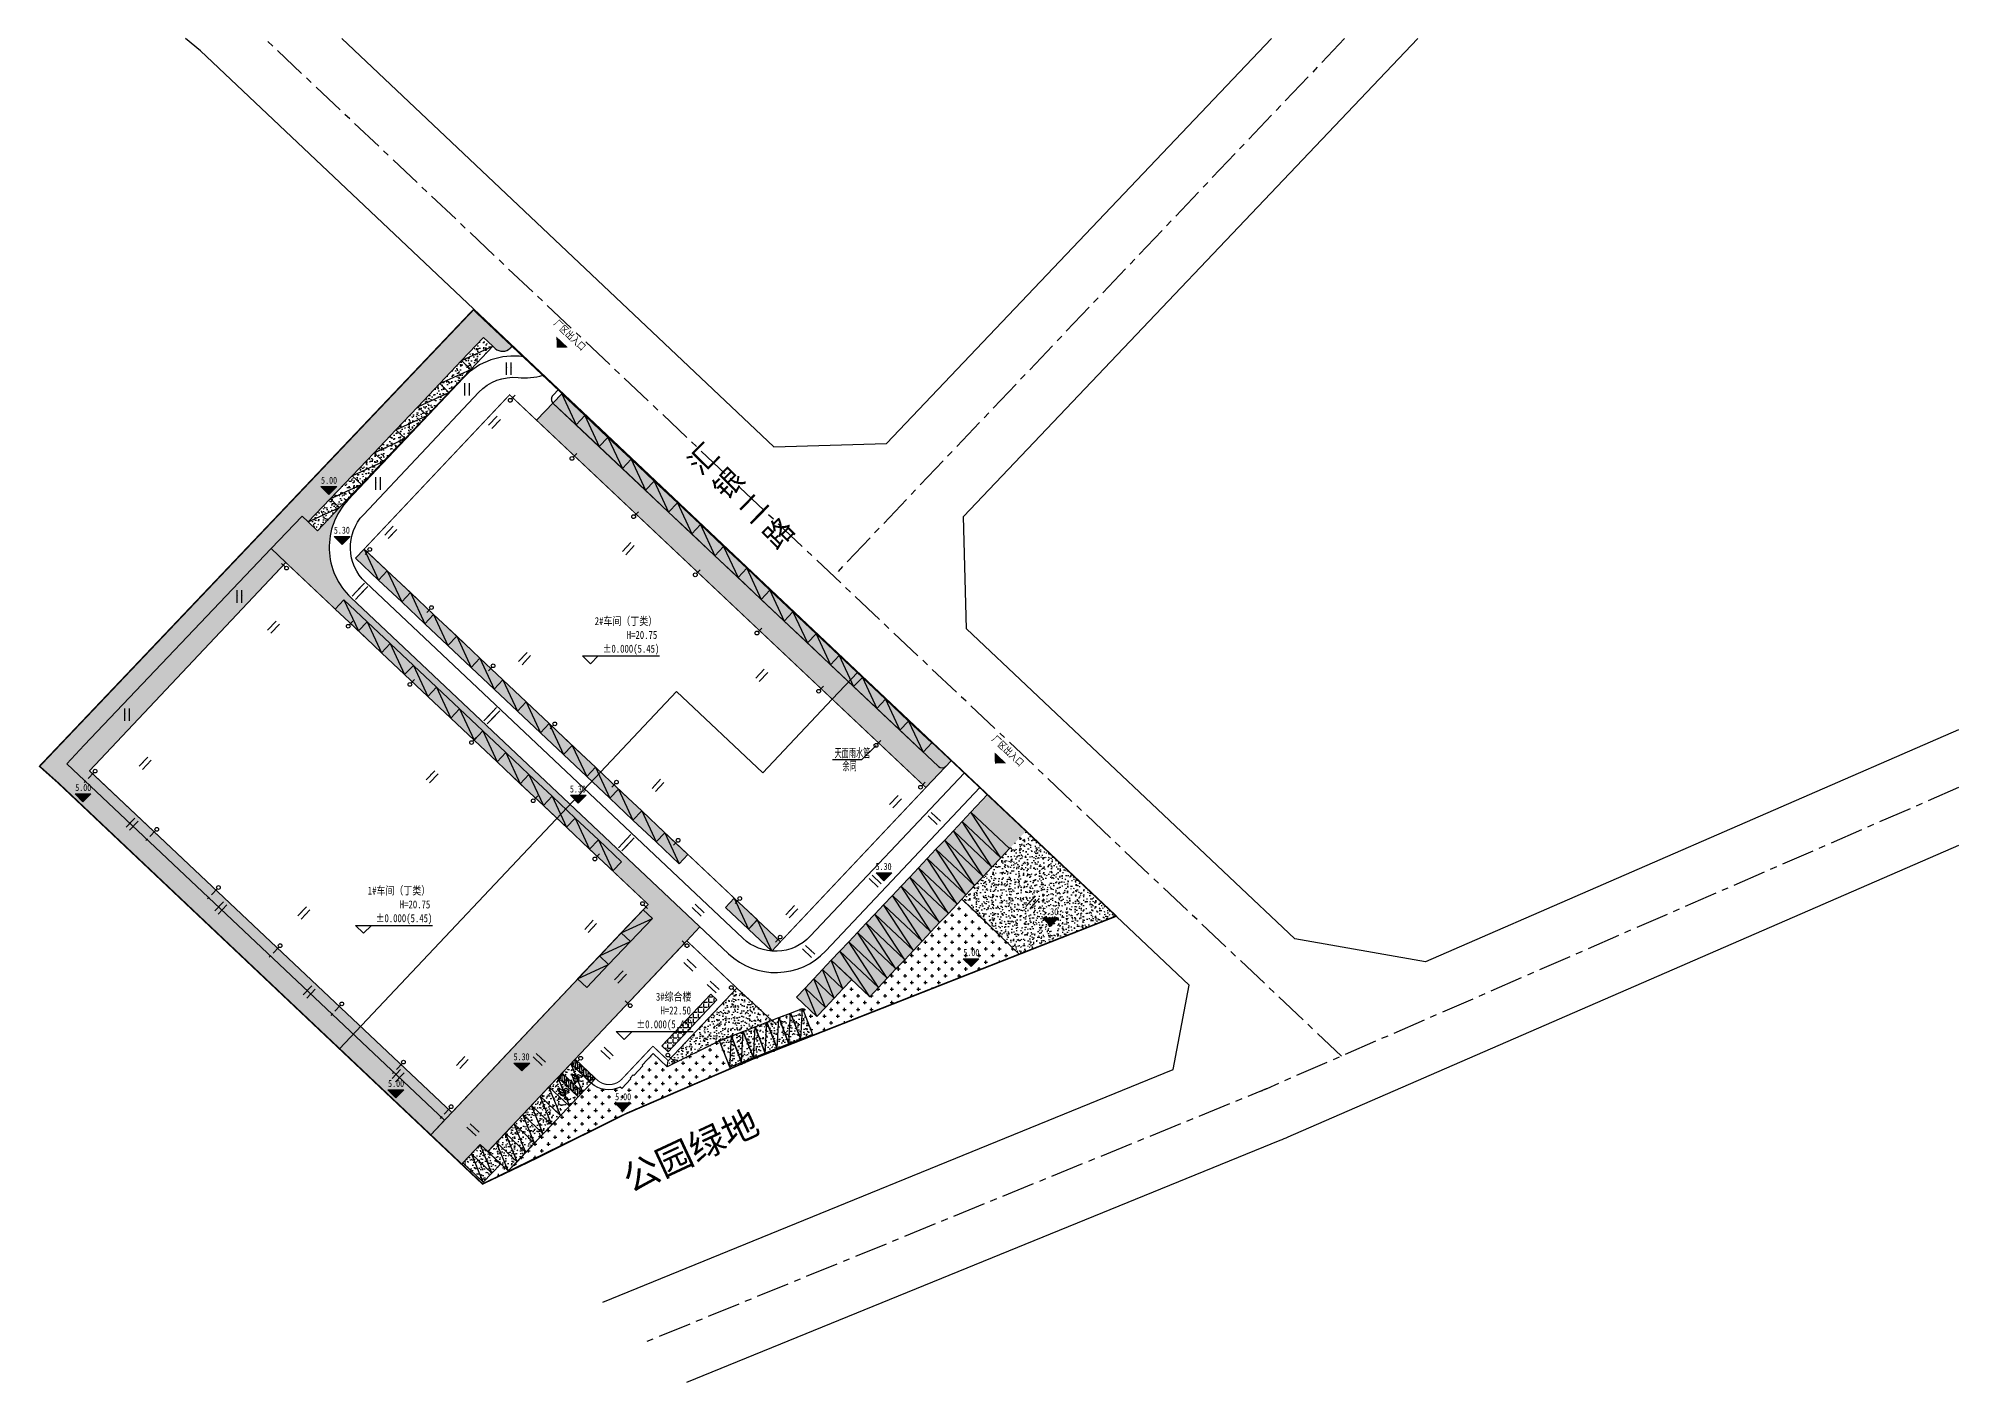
# Model space of a CAD drawing. Header units: millimetres. Extents: x 684548 to 687040, y 2544652 to 2545581.
# Drawn here: x 684548 to 684910.4, y 2545174.9 to 2545428.5 of the extents above; entities that cross this region are included whole.
import ezdxf

# ---------------------------------------------------------------- set-up
doc = ezdxf.new("R2010")
doc.units = ezdxf.units.MM
doc.header["$LTSCALE"] = 500
for name, pattern in [('CENTER', [2, 1.25, -0.25, 0.25, -0.25]), ('DASH', [0.35, 0.25, -0.1]), ('DASHED', [0.75, 0.5, -0.25]), ('DOTE', [2.4200000000000004, 2, -0.2, 0.02, -0.2])]:
    doc.linetypes.add(name, pattern=pattern)
for name, color, linetype in [('1绿地填充', 116, 'Continuous'), ('2', 2, 'Continuous'), ('4', 4, 'Continuous'), ('9', 9, 'Continuous'), ('DIM_ELEV', 3, 'Continuous'), ('PIPE-雨水', 222, 'DASH'), ('PLAN_道路', 4, 'Continuous'), ('PUB_DIM', 3, 'Continuous'), ('T1-图例$0$A-Car-Stnd', 155, 'Continuous'), ('T1-图例$0$A-Stnd', 7, 'Continuous'), ('TWT_ELEV', 3, 'Continuous'), ('TWT_LEAD', 3, 'Continuous'), ('TWT_SYMB', 3, 'Continuous'), ('TWT_TEXT', 7, 'Continuous'), ('VPIPE-雨水', 222, 'DASH'), ('Z-道路中心线', 1, 'Continuous'), ('建筑', 4, 'Continuous')]:
    doc.layers.add(name, color=color, linetype=linetype)
doc.layers.add('JT-道路名称-BZ', color=7, linetype='Continuous', lineweight=5)
doc.styles.add('-宋', font='simsun_0.shx', dxfattribs={"width": 0.8})
doc.styles.add('_TCH_DIM', font='SIMPLEX.shx', dxfattribs={"width": 0.8, "bigfont": 'GBCBIG.shx'})
doc.styles.get("Standard").update_dxf_attribs({"font": 'simsun_0.shx'})
pattern_1 = [(0, (-685263.1372840717, -2544651.79451931), (1.27, 1.27), [0.635, -1.905]), (90, (-685262.8197840715, -2544652.11201931), (-1.27, 1.27), [0.635, -1.905])]
pattern_2 = [(50, (-685263.1373950907, -2545183.045798301), (2.186216027952048, -0.1912690264668369), [0.2286, -2.5146]), (355, (-685263.1373950907, -2545183.045798301), (-0.4229139117080038, 2.29267971458616), [0.18288, -2.01168]), (100.451, (-685262.9552110904, -2545183.061737301), (1.763310019991511, 2.101400253843503), [0.19428, -2.13708]), (46.18420000000001, (-685263.1373950907, -2545182.436198301), (3.252948490705559, -0.5045079351927257), [0.3428999999999994, -3.771899999999995]), (96.6356, (-685262.8663162906, -2545182.478240301), (2.848850813594846, 2.969106670680591), [0.2914200000000001, -3.20562]), (351.184, (-685263.1373950907, -2545182.436198301), (2.848855269767207, 2.969101414327173), [0.2743200000000001, -3.01752]), (21, (-685262.8325950906, -2545182.588598301), (1.819378558024599, -1.22718622220115), [0.2286, -2.5146]), (326, (-685262.8325950906, -2545182.588598301), (0.7416243401717652, 2.210255593467831), [0.18288, -2.01168]), (71.4514, (-685262.6809810906, -2545182.690863501), (2.560997889241493, 0.9830742925926895), [0.19428, -2.13708]), (37.5, (-685263.1373950907, -2545183.045798301), (0.0370632390071019, 1.014660466477837), [0, -1.987296, 0, -2.04216, 0, -2.0193]), (7.499999999999999, (-685263.1373950907, -2545183.045798301), (0.8018359501236689, 1.202166897817434), [0, -1.164336, 0, -1.941576, 0, -0.7696200000000001]), (327.5, (-685263.8170990905, -2545183.045798301), (1.627087142002457, -0.0687449279120812), [0, -0.7620000000000001, 0, -2.37744, 0, -3.15468]), (317.5, (-685264.1218990907, -2545183.045798301), (1.777550176632216, 0.3051178923999964), [0, -0.9906000000000001, 0, -1.578864, 0, -2.24028])]
pattern_3 = [(50, (-685263.1360403113, -2545183.047005755), (2.186216027952048, -0.1912690264668369), [0.2286, -2.5146]), (355, (-685263.1360403113, -2545183.047005755), (-0.4229139117080038, 2.29267971458616), [0.18288, -2.01168]), (100.451, (-685262.9538563113, -2545183.062944756), (1.763310019991511, 2.101400253843503), [0.19428, -2.13708]), (46.18420000000001, (-685263.1360403113, -2545182.437405756), (3.252948490705559, -0.5045079351927257), [0.3428999999999997, -3.771899999999997]), (96.6356, (-685262.8649615115, -2545182.479447756), (2.848850813594846, 2.969106670680591), [0.2914200000000001, -3.20562]), (351.184, (-685263.1360403113, -2545182.437405756), (2.848855269767207, 2.969101414327173), [0.2743200000000001, -3.01752]), (21, (-685262.8312403111, -2545182.589805755), (1.819378558024599, -1.22718622220115), [0.2286, -2.5146]), (326, (-685262.8312403111, -2545182.589805755), (0.7416243401717652, 2.210255593467831), [0.18288, -2.01168]), (71.4514, (-685262.6796263113, -2545182.692070956), (2.560997889241493, 0.9830742925926895), [0.19428, -2.13708]), (37.5, (-685263.1360403113, -2545183.047005755), (0.0370632390071019, 1.014660466477837), [0, -1.987296, 0, -2.04216, 0, -2.0193]), (7.499999999999999, (-685263.1360403113, -2545183.047005755), (0.8018359501236689, 1.202166897817434), [0, -1.164336, 0, -1.941576, 0, -0.7696200000000001]), (327.5, (-685263.8157443114, -2545183.047005755), (1.627087142002457, -0.0687449279120812), [0, -0.7620000000000001, 0, -2.37744, 0, -3.15468]), (317.5, (-685264.1205443114, -2545183.047005755), (1.777550176632216, 0.3051178923999964), [0, -0.9906000000000001, 0, -1.578864, 0, -2.24028])]

# ---------------------------------------------------------------- blocks, each defined once
blk = doc.blocks.new('JHRTYJF')
at = {"layer": '4'}
blk.add_lwpolyline([(696832.7696694155, 2573175.729671441), (696826.7862608384, 2573175.795029064), (696826.8124098642, 2573178.188392429), (696832.7958184413, 2573178.123034807)], close=True, dxfattribs=at)
blk.add_lwpolyline([(696826.8124098642, 2573178.188392429), (696832.7696694155, 2573175.729671441)], dxfattribs=at)
blk = doc.blocks.new('43TGTRHFD')
at = {"layer": '4'}
blk.add_lwpolyline([(685418.3541003148, 2545245.024849435), (685420.7541003148, 2545245.024849435), (685420.7541003148, 2545239.724849435), (685418.3541003148, 2545239.724849435)], close=True, dxfattribs=at)
blk.add_lwpolyline([(685418.3541003148, 2545239.724849435), (685420.7541003148, 2545245.024849435)], dxfattribs=at)
blk = doc.blocks.new('45TGHHSAAAA')
at = {"layer": '4'}
blk.add_lwpolyline([(685411.3296083754, 2545246.793781016), (685413.7296083755, 2545246.793781016), (685413.7296083755, 2545236.793781016), (685411.3296083754, 2545236.793781016)], close=True, dxfattribs=at)
blk.add_lwpolyline([(685411.3296083754, 2545236.793781016), (685413.7296083755, 2545246.793781016)], dxfattribs=at)
blk = doc.blocks.new('T1-图例$0$A$C6C161DE2')
at = {"layer": '9'}
blk.add_lwpolyline([(2400, 5300), (0, 0)], dxfattribs=at)
for points in [[(571.5432949066162, 2693.288587093353), (609.3295583724974, 2826.905840873719), (679.0888028144836, 2931.475860595703), (751.7546925544738, 3001.189210891724), (853.4869313240051, 3056.378942251205), (827.2509818077089, 3172.935119867325), (684.8258481025696, 3111.935941696167), (562.7471652030944, 2987.032860517502), (487.174644947052, 2873.748668193817), (443.5751128196716, 2690.751130342484), (443.5751128196716, 2533.896096467972), (496.0374894142151, 2375.979341983795), (568.7033715248108, 2259.790428876877), (699.5019679069518, 2134.887347221375), (868.0868210792542, 2053.555107355118), (1123.870731353759, 2041.936213493347), (1356.401560783386, 2129.077900648117), (1456.318339824676, 2242.629191875458), (1531.890860080719, 2329.770874977112), (1581.303660869598, 2443.055066823959), (1598.743473529816, 2553.434533119202), (1610.370017528534, 2620.243158102036), (1479.571421146393, 2617.338436603546), (1470.851515293121, 2518.577860116959), (1441.785164833069, 2440.150341510773), (1389.46572637558, 2350.103936910629), (1319.706474781036, 2271.676418304443), (1200.534429550171, 2204.867793321609), (1072.642470836639, 2170.011120080948), (932.104266166687, 2181.670074224472), (795.492407798767, 2239.764530658722), (714.1066122055053, 2292.049540519714), (641.4407296180725, 2379.191227436066), (588.9831075668334, 2472.529654026032), (568.6366643905639, 2580.004399299621)], [(970.9626688957214, 2667.593479394913), (1029.095376014709, 2644.355696201325), (1636.582167625427, 2644.355695962906), (1911.753442764282, 2124.410307645798), (1952.808464050293, 2085.854287147522), (2010.941171169281, 2080.044844388962), (2083.607053279877, 2114.901517629624), (2112.673410415649, 2164.281805992127), (2109.76677274704, 2225.280984163284), (1888.862488269806, 2812.034997463226), (1853.982862472534, 2861.415286064148), (1819.103236675262, 2881.748347759247), (1241.641888618469, 2878.843622446061), (1218.107664585113, 3059.958096027374), (1534.930920124054, 3065.767543077469), (1569.810545444488, 3109.338384151459), (1555.277370452881, 3155.81395149231), (1543.650826454162, 3176.147009372711), (1531.952826976776, 3197.454986572266), (1186.0632147789, 3197.454986572266), (1136.650413513183, 3429.832813262939), (1101.770795345306, 3482.117822885513), (1040.731450080871, 3519.879221677781), (979.6921048164367, 3522.783942937851), (892.4930477142334, 3496.641438245774), (845.9868779182434, 3450.165871620178), (834.3603405952452, 3415.309198141098), (834.3603405952452, 3354.31001996994), (944.8029494285583, 2711.16432094574)]]:
    blk.add_lwpolyline(points, close=True, dxfattribs=at)
blk.add_circle((1037.824812412262, 3708.686202526093), 157.5268662795972, dxfattribs=at)
at = {"layer": 'T1-图例$0$A-Car-Stnd'}
for points in [[(0, 5300), (0, 0), (2400, 2.384185791e-07), (2400, 5300)], [(3600, 0), (2400, 2.384185791e-07), (2400, 5300), (3600, 5300.000000238418)], [(3450, 4033.325998067856), (3450, 3472.059990406036), (2550, 2572.059990406037), (2550, 3133.325997829437)], [(3450, 2910.793982982636), (3450, 2349.527975559235), (2550, 1449.527975320816), (2550, 2010.793982744217)]]:
    blk.add_lwpolyline(points, close=True, dxfattribs=at)
for points in [[(2550, 4817.124020576478), (2550, 5150), (2882.875979423523, 5150)], [(3444.141986846924, 5150), (3449.999999523163, 5149.999999761582), (3450, 4594.592005491256), (2550, 3694.592005491257), (2550, 4255.858012914657), (3444.141986846924, 5150)], [(2882.875979423523, 5150), (2550, 4817.124020576478), (2550, 5150), (2882.875979423523, 5150)], [(3450, 5107.143818378449), (3450, 4635.715726852416)], [(3450, 4033.325998067856), (3450, 3692.859544992447)], [(2550, 2792.859544754028), (2550, 3133.325997829437)], [(3449.999999523163, 1226.995959997177), (2550, 326.9959602355957), (2550, 888.2619676589966), (3450, 1788.261967420578), (3449.999999523163, 1226.995959997177)], [(3450, 665.7299523353576), (3450, 150.0000002384186), (2934.270047664643, 150), (3450, 665.7299523353576)]]:
    blk.add_lwpolyline(points, dxfattribs=at)
blk = doc.blocks.new('A$C432F5CDB')
at = {"layer": '9', "linetype": 'Continuous'}
h = blk.add_hatch(dxfattribs=at)
h.set_pattern_fill('CROSS', color=256, scale=0.2)
h.set_pattern_definition(pattern_1)
edge = h.paths.add_edge_path()
edge.add_line((76.56020402512513, 49.48240400943905), (5.266972386394627, 116.7228317474946))
edge.add_line((5.266972386394627, 116.7228317474946), (49.51763082528486, 163.641087017022))
edge.add_line((49.51763082528486, 163.641087017022), (50.83722008799668, 162.3866411070339))
edge.add_line((50.83722008799668, 162.3866411070339), (83.91833964956459, 197.1855670060031))
edge.add_line((83.91833964956459, 197.1855670060031), (86.10645232070237, 195.1218419009819))
edge.add_arc((87.47870594798587, 196.576805811841), 1.999999999873765, 226.675710782262, 316.4497892934749)
edge.add_line((88.92824766470585, 195.1988258371129), (89.36673518223688, 195.6629670043476))
edge.add_line((89.36673518223688, 195.6629670043476), (83.09013300260995, 201.3944233092479))
edge.add_line((83.09013300260995, 201.3944233092479), (82.00297671509907, 202.4279082906432))
edge.add_line((82.00297671509907, 202.4279082906432), (0.10797671508044, 116.2799082905985))
edge.add_line((0.10797671508044, 116.2799082905985), (3.675976715167053, 113.0999082908966))
edge.add_line((3.675976715167053, 113.0999082908966), (73.94708232930861, 46.71178079023957))
edge.add_line((73.94708232930861, 46.71178079023957), (74.16413855995052, 46.94191972073167))
edge.add_line((74.16413855995052, 46.94191972073167), (76.56020402512513, 49.48240400943905))
h = blk.add_hatch(dxfattribs=at)
h.set_pattern_fill('AR-CONC', color=256, scale=1.2)
h.set_pattern_definition(pattern_3)
h.paths.add_polyline_path([(85.6501683962997, 195.5241479440592), (52.57864899164997, 160.7351467474364), (50.83920306130313, 162.3887270609848), (83.91080933599733, 197.1776456753723)])
h = blk.add_hatch(dxfattribs=at)
h.set_pattern_fill('AR-CONC', color=256, scale=1.2)
h.set_pattern_definition(pattern_3)
edge = h.paths.add_edge_path()
edge.add_line((43.69205692526884, 157.4639072096906), (49.51961379882414, 163.6431729709729))
edge.add_line((49.51961379882414, 163.6431729709729), (52.44318848242983, 160.863920415286))
edge.add_line((52.44318848242983, 160.863920415286), (52.5786489918828, 160.7351467474364))
edge.add_line((52.5786489918828, 160.7351467474364), (85.65016839618328, 195.5241479440592))
edge.add_line((85.65016839618328, 195.5241479440592), (85.66517605446279, 195.541989151854))
edge.add_line((85.66517605446279, 195.541989151854), (85.71241615188772, 195.4974345108494))
edge.add_line((85.71241615188772, 195.4974345108494), (85.69627343770117, 195.480318821501))
edge.add_line((85.69627343770117, 195.480318821501), (80.10918409167789, 189.6031081727706))
edge.add_line((80.10918409167789, 189.6031081727706), (58.32023564609698, 166.5013351906091))
edge.add_arc((67.77733076689765, 157.5815060446038), 13.0000000045306, 136.6746168397116, 226.6757107645066)
edge.add_line((58.85768218291923, 148.1242406228557), (124.7377828651806, 85.98922376707196))
edge.add_line((124.7377828651806, 85.98922376707196), (122.2601081184111, 83.36221133451909))
edge.add_line((122.2601081184111, 83.36221133451909), (114.9852885634172, 90.22347947116941))
edge.add_line((114.9852885634172, 90.22347947116941), (108.2983697786694, 96.53026721253993))
edge.add_line((108.2983697786694, 96.53026721253993), (109.945082851802, 98.27621568599717))
edge.add_line((109.945082851802, 98.27621568599717), (57.56633209320717, 147.6773933903314))
edge.add_line((57.56633209320717, 147.6773933903314), (55.92153881757986, 145.9296342553571))
edge.add_line((55.92153881757986, 145.9296342553571), (46.60198474675417, 154.7193999555893))
edge.add_line((46.60198474675417, 154.7193999555893), (9.55113669950515, 115.435374462977))
edge.add_line((9.551136808702722, 115.4353743591346), (77.93444062536582, 50.93945387471467))
edge.add_line((77.93444062536582, 50.93945387471467), (101.913813776453, 76.3641434861347))
edge.add_line((101.913813776453, 76.3641434861347), (114.2640964217717, 89.45881868572906))
edge.add_line((114.2640964217717, 89.45881868572906), (114.9852885633008, 90.22347947210073))
edge.add_line((114.9852885633008, 90.22347947210073), (122.2601081182947, 83.36221133545041))
edge.add_line((122.2601081182947, 83.36221133545041), (101.1960149392252, 61.02851530117914))
edge.add_line((101.1960149392252, 61.02851530117914), (84.72897141252179, 43.56894837273284))
edge.add_line((84.72897141252179, 43.56894837273284), (83.29578840115573, 44.92678435472771))
edge.add_line((83.29578840115573, 44.92678435472771), (79.99944509344641, 41.43764107860625))
edge.add_line((79.99944509344641, 41.43764107860625), (79.77988607808948, 41.20524026639759))
edge.add_line((79.77988607808948, 41.20524026639759), (73.94906530273146, 46.71386674512177))
edge.add_line((73.94906530273146, 46.71386674512177), (76.56218699854799, 49.48448996432126))
edge.add_line((76.56218699854799, 49.48448996432126), (5.268955360050313, 116.7249177023768))
edge.add_line((5.268955360050313, 116.7249177023768), (6.652023647096939, 118.1913625700399))
edge.add_line((6.652023647096939, 118.1913625700399), (43.69205692526884, 157.4639072096906))
h = blk.add_hatch(dxfattribs=at)
h.set_pattern_fill('AR-CONC', color=256, scale=1.2)
h.set_pattern_definition(pattern_2)
h.paths.add_polyline_path([(171.7747103761649, 116.9155265735462), (170.4889331402955, 115.5522513058968), (96.96671042579692, 184.7746524158865), (98.6130249677226, 186.5204703900963), (172.2220708102686, 117.3898508953862)])
h = blk.add_hatch(dxfattribs=at)
h.set_pattern_fill('AR-CONC', color=256, scale=1.2)
h.set_pattern_definition(pattern_2)
edge = h.paths.add_edge_path()
edge.add_line((167.3938641143031, 112.2720379224047), (171.1369106388883, 116.2406665710732))
edge.add_arc((170.4094286833424, 116.9267933871597), 1.000000001698962, 226.6757108926507, 316.6757106849385, ccw=False)
edge.add_line((169.7233018699335, 116.199311429169), (169.7061932259239, 116.1811587321572))
edge.add_line((169.7061932259239, 116.1811587321572), (96.96731965977233, 184.7735715918243))
edge.add_line((96.96731965977233, 184.7735715918243), (93.93400415708311, 181.5574280894361))
edge.add_line((93.93400415708311, 181.5574280894361), (167.3938641143031, 112.2720379224047))
h = blk.add_hatch(dxfattribs=at)
h.set_pattern_fill('AR-CONC', color=256, scale=1.2)
h.set_pattern_definition(pattern_2)
h.paths.add_polyline_path([(9.549782029469498, 115.4365818137303), (77.9330858461326, 50.94066132931039), (101.9124589972198, 76.36535094073042), (114.2627416425384, 89.46002614032479), (117.206600928097, 93.08999306010082), (124.7353212351445, 85.98925765836611), (101.194660159992, 61.02972275577485), (84.72761663328856, 43.57015582732856), (83.2944336219225, 44.92799180932343), (79.99809031421319, 41.43884853320196), (79.77853129885625, 41.20644772099331), (73.94771052349824, 46.71507419971749), (76.56083221931476, 49.48569741891697), (5.267600580817088, 116.7261251569725), (6.650668867863714, 118.1925700246356), (43.69070214603562, 157.4651146642864), (46.60062996752095, 154.720607410185)])
h = blk.add_hatch(dxfattribs=at)
h.set_pattern_fill('AR-CONC', color=256, scale=1.2)
h.set_pattern_definition(pattern_3)
h.paths.add_polyline_path([(138.3041940637631, 81.42639764491469), (129.5744803334819, 89.65985363675281), (131.2211339317728, 91.4058581981808), (139.9508952414617, 83.17234628088772)])
h.paths.add_polyline_path([(120.8446573398541, 97.8934016362764), (122.4913585176691, 99.63935027224943), (61.38284209091216, 157.2740440028719), (59.73619051196147, 155.5280375373549)])
edge = h.paths.add_edge_path()
edge.add_line((108.2983697786694, 96.53026721253993), (109.9450753170531, 98.27621174091475))
edge.add_line((109.9450753170531, 98.27621174091475), (57.56633209134452, 147.6773933884687))
edge.add_line((57.56633209134452, 147.6773933884687), (55.91962539847009, 145.9314389037899))
edge.add_line((55.91962539847009, 145.9314389037899), (108.2983642646577, 96.53026136616245))
h = blk.add_hatch(dxfattribs=at)
h.set_pattern_fill('AR-CONC', color=256, scale=1.2)
h.set_pattern_definition(pattern_2)
h.paths.add_polyline_path([(186.2937669923995, 104.0689114755951), (158.4591141577111, 74.55655559292063), (156.8124098050175, 72.81059889961034), (153.4218849565368, 76.0332150934264), (146.8350675480906, 69.0493883183226), (142.9793613043148, 72.68590808939189), (179.1017134817084, 110.7931000357494)])
h = blk.add_hatch(dxfattribs=at)
h.set_pattern_fill('AR-CONC', color=256, scale=1.2)
h.set_pattern_definition(pattern_2)
h.paths.add_polyline_path([(183.1720770854736, 100.7590508754365), (186.2474728358211, 104.1125737386755), (203.313847108162, 88.01772845722735), (185.0017763613723, 80.81978982314467), (174.1901314173592, 91.23573350999504)])
h = blk.add_hatch(dxfattribs=at)
h.set_pattern_fill('CROSS', color=256, scale=0.2)
h.set_pattern_definition(pattern_1)
h.paths.add_polyline_path([(174.1901314173592, 91.23573350999504), (156.8124098050175, 72.81059889961034), (153.3932446113322, 76.03539492655545), (146.806427204865, 69.05156815424562), (144.1558264272753, 70.73939205473289), (146.0257057920098, 65.67638403084129), (185.0017763613723, 80.81978982314467)])
h = blk.add_hatch(dxfattribs=at)
h.set_pattern_fill('AR-CONC', color=256, scale=1.2)
h.set_pattern_definition(pattern_2)
h.paths.add_polyline_path([(138.7099342839792, 68.49766093259677), (128.4512057950487, 64.46460548881441), (118.5550955072976, 59.57063475856557), (118.7825283234706, 60.73073534993454), (131.7160187609261, 74.44377021165565)])
h = blk.add_hatch(dxfattribs=at)
h.set_pattern_fill('AR-CONC', color=256, scale=1.2)
h.set_pattern_definition(pattern_2)
h.paths.add_polyline_path([(144.0863570113433, 70.61131569975987), (128.4512057923712, 64.46460549114272), (130.4993320499779, 59.2548652132973), (146.0909552806988, 65.51252466673031)])
h = blk.add_hatch(dxfattribs=at)
h.set_pattern_fill('CROSS', color=256, scale=0.2)
h.set_pattern_definition(pattern_1)
edge = h.paths.add_edge_path()
edge.add_arc((107.4974614722887, 59.99425211641938), 4.771187624261258, 226.7498723689081, 297.4049441474822)
edge.add_line((109.6935265077045, 55.75850782450288), (109.9846146558411, 55.48077657772228))
edge.add_line((109.9846146558411, 55.48077657772228), (111.7039015478221, 57.30369060207158))
edge.add_line((111.7039015478221, 57.30369060207158), (111.558405156713, 57.44091596407816))
edge.add_line((111.558405156713, 57.44091596407816), (112.1416129485005, 58.05927562620491))
edge.add_line((112.1416129485005, 58.05927562620491), (112.2871093390276, 57.92205026419833))
edge.add_line((112.2871093390276, 57.92205026419833), (114.0024263731902, 59.74075515102595))
edge.add_line((114.0024263731902, 59.74075515102595), (113.8569299812661, 59.87798051396385))
edge.add_line((113.8569299812661, 59.87798051396385), (115.9153104223078, 62.06042638048529))
edge.add_line((115.9153104223078, 62.06042638048529), (118.5564502866473, 59.56942730443552))
edge.add_line((118.5564502866473, 59.56942730443552), (128.4525605689268, 64.46339803840965))
edge.add_line((128.4525605689268, 64.46339803840965), (130.5099647098686, 59.23005797388032))
edge.add_line((130.5099647098686, 59.23005797388032), (110.7059880254091, 50.69602437037975))
edge.add_line((110.7059880254091, 50.69602437037975), (93.52995968866162, 42.15899424441158))
edge.add_line((93.52995968866162, 42.15899424441158), (88.64058371842839, 39.8153648483567))
edge.add_line((88.64058371842839, 39.8153648483567), (88.58462577639148, 39.93247625883669))
edge.add_line((88.58462577639148, 39.93247625883669), (104.2283171270974, 56.51906484132632))
h = blk.add_hatch(dxfattribs=at)
h.set_pattern_fill('AR-CONC', color=256, scale=1.2)
h.set_pattern_definition(pattern_2)
h.paths.add_polyline_path([(105.0503145238617, 57.39325064281001), (88.58327099715825, 39.9336837134324), (87.1470293222228, 41.28827940626069), (83.85068601509558, 37.79913613013923), (79.99809031526092, 41.43884853133932), (83.29443362203892, 44.9279918083921), (84.72953508235514, 43.57218990474939), (101.1946601601084, 61.02972275484353)])
h = blk.add_hatch(dxfattribs=at)
h.set_pattern_fill('CROSS', color=256, scale=0.2, angle=10)
h.set_pattern_definition([(10, (-685263.1372840717, -2544651.79451931), (1.030172660688502, 1.471239031962505), [0.6349999999999989, -1.904999999999997]), (99.99999999999994, (-685262.7694743135, -2544652.052062475), (-1.471239031962505, 1.030172660688502), [0.6349999999999998, -1.904999999999999])])
h.paths.add_polyline_path([(79.99637999583501, 41.437207180541), (79.77682098047806, 41.20480636833235), (83.71889459097292, 37.48056034743786), (88.63802006840704, 39.8142544622533), (88.5815606790129, 39.93204236077145), (87.14531900372822, 41.28663805453107), (83.84897569660097, 37.7974947784096)])
at = {"layer": 'DIM_ELEV'}
for points in [[(97.71889518026728, 195.2430833815597), (99.8393592882203, 195.303349185735), (97.658629376092, 197.3635474895127)], [(180.4186076306505, 116.7992699975147), (182.5390717386035, 116.8595358016901), (180.3583418264752, 118.9197341054678)]]:
    blk.add_hatch(color=256, dxfattribs=at).paths.add_polyline_path(points)
at = {"layer": 'PUB_DIM', "linetype": 'Continuous'}
h = blk.add_hatch(dxfattribs=at)
h.set_pattern_fill('ANGLE', color=8, scale=0.27648)
h.set_pattern_definition([(0, (-685263.1366660133, -2545183.047669169), (0, 0.9656064), [0.7022592, -0.2633472]), (90, (-685263.1366660133, -2545183.047669169), (-0.9656064, 1e-16), [0.7022592, -0.2633472])])
h.paths.add_polyline_path([(117.5696601020172, 63.52299790689722), (126.7979681056458, 73.30752668343484), (127.9619392340537, 72.20972378225997), (118.7336312304251, 62.42519500525668)])
at = {"layer": 'TWT_ELEV'}
for points in [[(54.6976204313105, 167.5606543691829), (53.19762043131049, 169.0606543691829), (56.1976204313105, 169.0606543691829)], [(57.23924331984017, 158.1486258534714), (55.73924331984017, 159.6486258534714), (58.73924331984017, 159.6486258534714)], [(8.304358163033612, 109.5936360014602), (6.804358163033612, 111.0936360014602), (9.804358163033612, 111.0936360014602)], [(101.7887916796608, 109.3130765259266), (100.2887916796608, 110.8130765259266), (103.2887916796608, 110.8130765259266)], [(159.4817713395459, 94.69600283540785), (157.9817713395459, 96.19600283540785), (160.9817713395459, 96.19600283540785)], [(190.921132237534, 86.16481849737465), (189.421132237534, 87.66481849737465), (192.421132237534, 87.66481849737465)], [(175.9173875171691, 78.47553524142131), (174.4173875171691, 79.97553524142131), (177.4173875171691, 79.97553524142131)], [(91.15523251367267, 58.79241225449368), (89.65523251367267, 60.29241225449368), (92.65523251367269, 60.29241225449368)], [(67.34322619589511, 53.75454159546643), (65.84322619589511, 55.25454159546644), (68.84322619589511, 55.25454159546644)], [(110.2031518858857, 51.2516414374113), (108.7031518858857, 52.75164143741131), (111.7031518858857, 52.75164143741131)]]:
    blk.add_hatch(color=256, dxfattribs=at).paths.add_polyline_path(points)
at = {"layer": '1绿地填充', "linetype": 'Continuous'}
blk.add_line((85.176497419714, 38.16911834804341), (85.17707508651074, 38.16857260139659), dxfattribs=at)
blk.add_lwpolyline([(117.5696601020172, 63.52299790689722), (126.7979681056458, 73.30752668343484), (127.9619392340537, 72.20972378225997), (118.7336312304251, 62.42519500525668)], close=True, dxfattribs=at)
at = {"layer": '4', "linetype": 'CENTER', "ltscale": 0.01}
blk.add_line((246.4249690086581, 253.6133708842099), (149.9760996504919, 152.1631218213588), dxfattribs=at)
at = {"layer": '4', "ltscale": 5}
for p, q in [((86.10719153401442, 195.1238473663106), (85.64881361706648, 195.5253553981892)), ((89.25142451189458, 195.5400138809345), (88.9289868780179, 195.2008313024416)), ((97.015081628575, 184.8245611409657), (169.7548127953196, 116.2313395678066)), ((167.3939751333091, 112.2707499791868), (172.2220708102686, 117.3898508953862))]:
    blk.add_line(p, q, dxfattribs=at)
at = {"layer": '4', "linetype": 'DASH', "ltscale": 5}
for p, q in [((98.66164252080489, 186.570653129369), (93.93299664824735, 181.5570975770242)), ((98.09140976611525, 187.4232196728699), (96.97372648702003, 186.2381699108518))]:
    blk.add_line(p, q, dxfattribs=at)
at = {"layer": '4', "ltscale": 2.5}
for p, q in [((175.8848598905606, 107.6071741255), (179.0189474369399, 110.9301796122454)), ((122.2588643581839, 83.3621308458969), (124.7360228605103, 85.98859591828659)), ((77.93319686525501, 50.93937338516116), (73.94485695497133, 46.71768919564783))]:
    blk.add_line(p, q, dxfattribs=at)
at = {"layer": '4'}
for points in [[(106.4433536170982, 15.16315776854753), (214.0930936482036, 59.04816065449267), (217.0795802318025, 75.01167086185887), (30.50818915432319, 251.271033055149), (27.65090459899511, 253.6133708842099)], [(138.6931951702572, 176.5792681653984), (159.9658545177662, 177.18442211207)], [(175.048778095399, 142.2331027565524), (174.4770615884335, 163.4222026132047)], [(362.3063423892018, 123.1690069455653), (261.6630862412276, 79.38450105162337), (237.0047139078379, 83.70154726272449), (175.048778095399, 142.2331027565524)]]:
    blk.add_lwpolyline(points, dxfattribs=at)
at = {"layer": '4', "linetype": 'CENTER', "ltscale": 0.01, "flags": 128}
blk.add_lwpolyline([(245.8417107043788, 61.59612029418349), (42.59051821322645, 253.6133708842099)], dxfattribs=at)
at = {"layer": '4', "ltscale": 50}
for points in [[(138.6931951702572, 176.5792681653984), (57.15222324221395, 253.6133708842099)], [(232.6269833936822, 253.6133708842099), (159.9659211775288, 177.1844922285527)], [(174.4770615884335, 163.4222026132047), (260.2226631918457, 253.6133708842099)]]:
    blk.add_lwpolyline(points, dxfattribs=at)
at = {"layer": '4', "ltscale": 2.5}
blk.add_lwpolyline([(43.81423884420655, 157.3477572323754), (49.66625780018512, 163.5036852988414), (50.8378482820699, 162.3899345151149)], dxfattribs=at)
at = {"layer": '4', "linetype": 'CENTER', "ltscale": 0.01, "flags": 128}
blk.add_lwpolyline([(362.3063423892018, 112.2636617431417), (231.7198801996419, 55.45246601803228, -0.0058133007085837), (230.4341737276409, 54.9108125353232), (114.3357488682959, 7.581578776240348)], format="xyb", dxfattribs=at)
at = {"layer": '4'}
blk.add_lwpolyline([(362.3063423894346, 101.3583165411837), (235.7091770711122, 46.28265083627775, -0.0058133007094411), (234.2091861853841, 45.65072177164256), (122.2281441194936, -2.160668373e-07)], format="xyb", dxfattribs=at)
blk.add_lwpolyline([(175.6105494003277, 89.8673021751456), (175.6105494003277, 89.8673021751456), (185.0017763613723, 80.81978982314467), (185.0017763613723, 80.81978982314467), (174.1901314173592, 91.23573350999504)], close=True, dxfattribs=at)
at = {"layer": '4', "linetype": 'Continuous'}
blk.add_lwpolyline([(128.4512057923712, 64.46460549067706), (118.5550955072976, 59.57063475856557), (115.913955643191, 62.06163383508101), (113.8555752021493, 59.87918796855956), (114.0010715937242, 59.74196260515601), (112.2857545599108, 57.92325771879404), (112.1402581690345, 58.06048308080062), (111.5570503774797, 57.44212341867387), (111.7025467684725, 57.3048980566673), (109.9832598764915, 55.481984032318), (109.6921717285877, 55.7597152790986, -0.3184440741276161), (104.2269623464672, 56.52027229731903), (88.58327099715825, 39.9336837134324), (88.63937302085105, 39.81664136564359), (110.7036049093585, 50.69820169918239), (130.5086099306354, 59.23126542847604)], format="xyb", close=True, dxfattribs=at)
at = {"layer": '4', "ltscale": 5}
for centre, radius, end in [((87.4794451612979, 196.5788112771697), 2, 316.4497892815085), ((170.4409396088449, 116.9588215234689), 1.000000000026387, 316.6757107774096)]:
    blk.add_arc(centre, radius, 226.6757107962675, end, dxfattribs=at)
at = {"layer": '4', "linetype": 'DASH', "ltscale": 5}
blk.add_arc((97.70120844233315, 185.552043096628), 1.000000000251571, 136.6757107396939, 226.6757107962675, dxfattribs=at)
at = {"layer": 'DIM_ELEV'}
for p, q in [((104.0701336706988, 135.614927789662), (102.5701336706988, 137.114927789662)), ((102.5701336706988, 137.114927789662), (117.1359898791415, 137.114927789662)), ((104.0701336706988, 135.614927789662), (105.5701336706988, 137.114927789662)), ((61.23196365649346, 84.76488660555331), (59.73196365649346, 86.26488660555333)), ((59.73196365649346, 86.26488660555333), (74.29781986493617, 86.26488660555333)), ((61.23196365649346, 84.76488660555331), (62.73196365649346, 86.26488660555333)), ((110.4366493405541, 64.75112769426778), (108.9366493405541, 66.25112769426777)), ((108.9366493405541, 66.25112769426777), (123.5025055489968, 66.25112769426777)), ((110.4366493405541, 64.75112769426778), (111.9366493405541, 66.25112769426777))]:
    blk.add_line(p, q, dxfattribs=at)
at = {"layer": 'PLAN_道路', "linetype": 'Continuous'}
for p, q in [((8.542412592913024, 120.2441820702515), (43.81423884420655, 157.3477572323754)), ((43.81423884420655, 157.3477572323754), (46.60198474675417, 154.7193999555893)), ((46.60198474675417, 154.7193999555893), (9.551136808819138, 115.4353743582032)), ((5.231099487864412, 116.7609046860598), (8.542412592913024, 120.2441820702515)), ((76.56218699854799, 49.48448996432126), (5.231099487864412, 116.7609046860598)), ((9.55113669950515, 115.435374462977), (9.551136808702722, 115.4353743591346)), ((9.551136808702722, 115.4353743591346), (77.93444062536582, 50.93945387471467)), ((9.551136808819138, 115.4353743582032), (9.551136699039489, 115.4353744625114)), ((9.551136699039489, 115.4353744625114), (9.55113669950515, 115.435374462977)), ((101.913813776453, 76.3641434861347), (114.2640964217717, 89.45881868572906)), ((114.2640964217717, 89.45881868572906), (114.9852885633008, 90.22347947210073)), ((114.2640964217717, 89.45881868572906), (114.2640964217717, 89.45881868572906)), ((122.2601081182947, 83.36221133545041), (101.1960149392252, 61.02851530117914)), ((77.93444062536582, 50.93945387471467), (101.913813776453, 76.3641434861347)), ((101.913813776453, 76.3641434861347), (101.913813776453, 76.3641434861347)), ((101.1960149392252, 61.02851530117914), (84.72897141252179, 43.56894837273284)), ((73.94906530273146, 46.71386674512177), (76.56218699854799, 49.48448996432126)), ((79.77988607808948, 41.20524026639759), (73.94906530273146, 46.71386674512177)), ((83.29578840115573, 44.92678435472771), (79.99944509344641, 41.43764107860625)), ((84.72897141252179, 43.56894837273284), (83.29578840115573, 44.92678435472771)), ((79.99944509344641, 41.43764107860625), (79.77988607808948, 41.20524026639759))]:
    blk.add_line(p, q, dxfattribs=at)
blk.add_lwpolyline([(61.22884644847363, 163.7554411035962), (83.01793745718896, 186.8573652384802, -0.231662148471927), (90.42735080688728, 189.6407691235654, 0.0915313803440746), (95.12974384706467, 190.0490830070339), (91.41845417220611, 193.5493801920675, 0.2441045659668169), (80.10803737258539, 189.6019019018858), (58.31908892700448, 166.5001289197244, 0.4142191544745625), (58.85653546382673, 148.123034351971), (130.1127249586861, 80.9175430200994, 0.4139695228770031), (148.4822031569201, 81.44728245958686), (177.5989980282029, 112.2675512772985), (174.6636843171436, 115.036771918647), (145.5797286522575, 84.1996804755181, -0.4142142696238898), (132.857234818628, 83.8274683901109), (61.60104272409808, 151.0329621802084, -0.4142195416219512), (61.22884644870646, 163.7554411035962)], format="xyb", close=True, dxfattribs=at)
blk.add_lwpolyline([(138.3284379810793, 68.34594168281183), (128.4525605742819, 64.4633980342187), (118.5564502865309, 59.56942730396986), (118.7838831027038, 60.72952789533883), (131.7173735401593, 74.44256275705993)], close=True, dxfattribs=at)
at = {"layer": 'TWT_ELEV'}
for p, q in [((54.6976204313105, 167.5606543691829), (53.19762043131049, 169.0606543691829)), ((53.19762043131049, 169.0606543691829), (56.1976204313105, 169.0606543691829)), ((54.6976204313105, 167.5606543691829), (56.1976204313105, 169.0606543691829)), ((57.23924331984017, 158.1486258534714), (55.73924331984017, 159.6486258534714)), ((55.73924331984017, 159.6486258534714), (58.73924331984017, 159.6486258534714)), ((57.23924331984017, 158.1486258534714), (58.73924331984017, 159.6486258534714)), ((8.304358163033612, 109.5936360014602), (6.804358163033612, 111.0936360014602)), ((6.804358163033612, 111.0936360014602), (9.804358163033612, 111.0936360014602)), ((8.304358163033612, 109.5936360014602), (9.804358163033612, 111.0936360014602)), ((101.7887916796608, 109.3130765259266), (100.2887916796608, 110.8130765259266)), ((100.2887916796608, 110.8130765259266), (103.2887916796608, 110.8130765259266)), ((101.7887916796608, 109.3130765259266), (103.2887916796608, 110.8130765259266)), ((159.4817713395459, 94.69600283540785), (157.9817713395459, 96.19600283540785)), ((157.9817713395459, 96.19600283540785), (160.9817713395459, 96.19600283540785)), ((159.4817713395459, 94.69600283540785), (160.9817713395459, 96.19600283540785)), ((190.921132237534, 86.16481849737465), (189.421132237534, 87.66481849737465)), ((189.421132237534, 87.66481849737465), (192.421132237534, 87.66481849737465)), ((190.921132237534, 86.16481849737465), (192.421132237534, 87.66481849737465)), ((175.9173875171691, 78.47553524142131), (174.4173875171691, 79.97553524142131)), ((174.4173875171691, 79.97553524142131), (177.4173875171691, 79.97553524142131)), ((175.9173875171691, 78.47553524142131), (177.4173875171691, 79.97553524142131)), ((91.15523251367267, 58.79241225449368), (89.65523251367267, 60.29241225449368)), ((89.65523251367267, 60.29241225449368), (92.65523251367269, 60.29241225449368)), ((91.15523251367267, 58.79241225449368), (92.65523251367269, 60.29241225449368)), ((67.34322619589511, 53.75454159546643), (65.84322619589511, 55.25454159546644)), ((65.84322619589511, 55.25454159546644), (68.84322619589511, 55.25454159546644)), ((67.34322619589511, 53.75454159546643), (68.84322619589511, 55.25454159546644)), ((110.2031518858857, 51.2516414374113), (108.7031518858857, 52.75164143741131)), ((108.7031518858857, 52.75164143741131), (111.7031518858857, 52.75164143741131)), ((110.2031518858857, 51.2516414374113), (111.7031518858857, 52.75164143741131))]:
    blk.add_line(p, q, dxfattribs=at)
at = {"layer": 'Z-道路中心线', "linetype": 'DOTE', "ltscale": 0.003, "const_width": 0.3}
blk.add_lwpolyline([(203.3197159285192, 88.01091375621036), (82.00371592841111, 202.4299137559719), (0.1087159283924848, 116.2819137559272), (3.676715928479097, 113.1019137562252), (83.72071592847351, 37.48091375594959), (86.83871592837386, 38.9549137558788), (91.2567159285536, 41.06591375591233), (93.5287159284344, 42.1589137557894), (110.7037159283645, 50.69691375596448), (134.6087159283925, 60.99691375624388)], close=True, dxfattribs=at)
at = {"layer": '建筑', "const_width": 0.2}
for points in [[(139.9496514813509, 83.17226579226553), (61.38160035002511, 157.2739616101607), (88.82667289650999, 186.3732398296706), (167.3939751333091, 112.2707499791868)], [(9.549893048591912, 115.435293869581), (77.93319686525501, 50.93937338516116), (114.98404480319, 90.22339898254722), (46.60074098652694, 154.7193194669671)]]:
    blk.add_lwpolyline(points, close=True, dxfattribs=at)
blk.add_lwpolyline([(128.8062019577482, 77.18698952253908), (122.2588643581839, 83.3621308458969), (101.1947711788816, 61.02843481162563), (105.3414183255518, 57.11751197371632, 0.4142135623649542), (110.0063272636616, 57.2539839418605), (115.8727115204092, 63.47395466128364)], format="xyb", dxfattribs=at)
blk.add_lwpolyline([(128.806201958796, 77.18698952207342), (131.7161297799321, 74.44248226843774), (118.7826393424766, 60.72944740671665), (115.8727115209913, 63.4739546617493)], dxfattribs=at)
at = {"xscale": 1.002713087290779, "yscale": 1.002713087290779, "zscale": 1.002713087290779}
for p, rotation in [((1413560.26320156, -2268617.789776558), 47.07561434724278), ((1413556.129326787, -2268622.138463645), 47.07561434724278), ((1413551.995376003, -2268626.487078471), 47.07561434724278), ((-2263003.994792588, -1422414.949651736), 317.30624363396), ((1413547.861425219, -2268630.835693298), 47.07561434724278), ((-2262999.629552736, -1422419.066052217), 317.30624363396), ((1413543.727474434, -2268635.184308124), 47.07561434724278), ((-2262995.264312884, -1422423.182452698), 317.30624363396), ((1413539.593501931, -2268639.532902305), 47.07561434724278), ((-2262990.899073032, -1422427.298853179), 317.30624363396), ((1413535.459562006, -2268643.881527455), 47.07561434724278), ((1413531.325622082, -2268648.230152605), 47.07561434724278), ((-2262986.53383318, -1422431.415253661), 317.30624363396), ((-2262982.168612311, -1422435.531636241), 317.30624363396), ((-2262977.803372459, -1422439.648036723), 317.30624363396), ((-2263160.063116601, -1422255.258081885), 317.3014590761614), ((-2262973.438132607, -1422443.764437204), 317.30624363396), ((-2263155.69822051, -1422259.374846877), 317.3014590761614), ((-2262969.072892755, -1422447.880837685), 317.30624363396), ((-2263151.333324418, -1422263.49161187), 317.3014590761614), ((-2262964.707652903, -1422451.997238166), 317.30624363396), ((-2263163.8796266, -1422264.854732499), 317.3014590761614), ((-2262960.342413051, -1422456.113638647), 317.30624363396), ((-2263159.514730509, -1422268.971497491), 317.3014590761614), ((-2263146.968428327, -1422267.608376862), 317.3014590761614), ((-2263155.149834418, -1422273.088262484), 317.3014590761614), ((-2263142.603532235, -1422271.725141854), 317.3014590761614), ((-2262955.977173199, -1422460.230039129), 317.30624363396), ((-2263150.784938326, -1422277.205027477), 317.3014590761614), ((-2263138.238636144, -1422275.841906847), 317.3014590761614), ((-2262951.611933347, -1422464.34643961), 317.30624363396), ((-2263146.420042234, -1422281.321792469), 317.3014590761614), ((-2263133.873740052, -1422279.95867184), 317.3014590761614), ((-2262947.246693495, -1422468.462840091), 317.30624363396), ((-2263142.055146142, -1422285.438557461), 317.3014590761614), ((-2263129.508843961, -1422284.075436832), 317.3014590761614), ((-2262942.881453643, -1422472.579240572), 317.30624363396), ((-2263125.143947869, -1422288.192201824), 317.3014590761614), ((-2262938.516213791, -1422476.695641053), 317.30624363396), ((-2263137.690250051, -1422289.555322454), 317.3014590761614), ((-2263120.779051777, -1422292.308966817), 317.3014590761614), ((-2263133.325353959, -1422293.672087446), 317.3014590761614), ((-2263116.414155686, -1422296.42573181), 317.3014590761614), ((-2263128.960457868, -1422297.788852439), 317.3014590761614), ((-2263124.595561776, -1422301.905617431), 317.3014590761614), ((-2263112.049278575, -1422300.5424789), 317.3014590761614), ((-2263120.230665684, -1422306.022382424), 317.3014590761614), ((-2263107.684382484, -1422304.659243892), 317.3014590761614), ((-2263115.865769592, -1422310.139147416), 317.3014590761614), ((-2263103.319486392, -1422308.776008885), 317.3014590761614), ((-2263090.224836079, -1422321.12626806), 317.3014590761614), ((1413590.395240288, -2268725.744767624), 47.07561434724278), ((-2263085.863166254, -1422325.240053458), 317.3014590761614), ((1413586.261300363, -2268730.093392774), 47.07561434724278), ((1413582.127349579, -2268734.442007601), 47.07561434724278)]:
    blk.add_blockref('JHRTYJF', p, dxfattribs=dict(at, rotation=rotation))
for name, p, rotation in [('45TGHHSAAAA', (1381514.614642588, -2244882.331685778), 46.67571078562544), ('45TGHHSAAAA', (1381516.261346941, -2244880.585729084), 46.67571078562544), ('45TGHHSAAAA', (1381511.321233882, -2244885.823599164), 46.67571078562544), ('45TGHHSAAAA', (1381512.967938235, -2244884.077642471), 46.67571078562544), ('45TGHHSAAAA', (1381508.027825177, -2244889.315512551), 46.67571078562544), ('45TGHHSAAAA', (1381509.67452953, -2244887.569555858), 46.67571078562544), ('45TGHHSAAAA', (1381504.734416473, -2244892.807425935), 46.67571078562544), ('45TGHHSAAAA', (1381506.381120824, -2244891.061469244), 46.67571078562544), ('45TGHHSAAAA', (1381501.441007768, -2244896.299339322), 46.67571078562544), ('45TGHHSAAAA', (1381503.087712121, -2244894.553382628), 46.67571078562544), ('45TGHHSAAAA', (1381498.147599063, -2244899.791252707), 46.67571078562544), ('45TGHHSAAAA', (1381499.794303416, -2244898.045296014), 46.67571078562544), ('45TGHHSAAAA', (1381494.854190358, -2244903.283166094), 46.67571078562544), ('45TGHHSAAAA', (1381496.500894711, -2244901.5372094), 46.67571078562544), ('45TGHHSAAAA', (1381491.560781652, -2244906.77507948), 46.67571078562544), ('45TGHHSAAAA', (1381493.207486005, -2244905.029122787), 46.67571078562544), ('43TGTRHFD', (1381480.514348178, -2244915.909283068), 46.67571079169093), ('43TGTRHFD', (1381482.16105253, -2244914.163326374), 46.67571079169093), ('43TGTRHFD', (1381483.807756882, -2244912.41736968), 46.67571079169093), ('43TGTRHFD', (1381478.867643826, -2244917.655239762), 46.67571079169093), ('43TGTRHFD', (293488.664865383, -2619476.316632943), 21.46147902869366), ('43TGTRHFD', (293490.8984584149, -2619475.438531484), 21.46147902869366), ('43TGTRHFD', (293477.4969002271, -2619480.707140235), 21.46147902869366), ('43TGTRHFD', (293479.7304932582, -2619479.829038776), 21.46147902869366), ('43TGTRHFD', (293481.9640862894, -2619478.950937318), 21.46147902869366), ('43TGTRHFD', (293484.1976793206, -2619478.07283586), 21.46147902869366), ('43TGTRHFD', (293486.4312723518, -2619477.194734401), 21.46147902869366), ('43TGTRHFD', (1381430.524201962, -2244936.300240681), 46.67571077331962), ('43TGTRHFD', (1381427.230793257, -2244939.792154067), 46.67571077331962), ('43TGTRHFD', (1381428.87749761, -2244938.046197374), 46.67571077331962), ('43TGTRHFD', (1381423.937384551, -2244943.284067452), 46.67571077331962), ('43TGTRHFD', (1381425.584088904, -2244941.53811076), 46.67571077331962), ('43TGTRHFD', (1379529.63794145, -2246107.703391984), 46.6275403398724), ('43TGTRHFD', (1381420.643975846, -2244946.775980838), 46.67571077331962), ('43TGTRHFD', (1381422.290680199, -2244945.030024145), 46.67571077331962), ('43TGTRHFD', (1379527.989769796, -2246109.447963622), 46.6275403398724)]:
    blk.add_blockref(name, p, dxfattribs=dict(rotation=rotation))
at = {"layer": 'T1-图例$0$A-Stnd', "xscale": 0.001, "yscale": 0.001, "zscale": 0.001, "rotation": 46.67571078596392}
for p in [(100.1104095261544, 52.15296683786437), (102.5804660550784, 54.77190187759697)]:
    blk.add_blockref('T1-图例$0$A$C6C161DE2', p, dxfattribs=at)
at = {"linetype": 'DASHED', "insert": (122.0109854383627, 173.8172879419289, -9994.40001), "char_height": 4, "width": 22.03576472913846, "attachment_point": 1, "rotation": 45.4019153323775}
blk.add_mtext('汇\\P银\\P二\\P路', dxfattribs=at)
at = {"layer": 'DIM_ELEV', "color": 7, "style": '-宋', "width": 0.8}
for s, p in [('2#车间（丁类）', (104.8880995837829, 142.914927789662)), ('H=20.75', (110.9370447314622, 140.314927789662)), ('%%p0.000(5.45)', (106.4003358707027, 137.714927789662)), ('1#车间（丁类）', (62.04992956957752, 92.06488660555333)), ('H=20.75', (68.09887471725683, 89.46488660555333)), ('%%p0.000(5.45)', (63.56216585649736, 86.86488660555331)), ('3#综合楼', (116.4394253802204, 72.05112769426778)), ('H=22.50', (117.3035604013175, 69.45112769426778)), ('%%p0.000(5.45)', (112.766851540558, 66.85112769426777))]:
    blk.add_text(s, height=1.51054852320675, dxfattribs=at).set_placement(p)
at = {"layer": 'JT-道路名称-BZ', "linetype": 'Continuous'}
blk.add_text('公园绿地', height=5, rotation=25, dxfattribs=at).set_placement((111.6596712779719, 35.74277348117903))
at = {"layer": 'TWT_ELEV', "color": 7, "style": '-宋', "width": 0.8}
for s, p in [('5.00', (53.24129549817603, 169.5856543691829)), ('5.30', (55.6637146480703, 160.1736258534714)), ('5.00', (6.84803322989914, 111.6186360014602)), ('5.30', (100.2132630078909, 111.3380765259266)), ('5.30', (157.906242667776, 96.72100283540784)), ('5.30', (189.3456035657641, 88.18981849737467)), ('5.00', (174.4610625840346, 80.50053524142132)), ('5.30', (89.5797038419028, 60.81741225449368)), ('5.00', (65.88690126276065, 55.77954159546643)), ('5.00', (108.7468269527513, 53.27664143741131))]:
    blk.add_text(s, height=1.321729957805907, dxfattribs=at).set_placement(p)
at = {"layer": 'TWT_TEXT', "style": '-宋', "width": 0.8}
for p in [(97.0540671609342, 199.702394710388), (179.7537796113174, 121.2585813263431)]:
    blk.add_text('厂区出入口', height=1.321729957805907, rotation=316.6279676469691, dxfattribs=at).set_placement(p)
blk = doc.blocks.new('A$C6E845CED')
at = {"layer": 'TWT_SYMB'}
for points in [[(6.713497186101449, 2.499999536932591), (3.713497186101449, 2.499999536932592), (3.713497186101449, 2.899999536932591)], [(6.713497186101449, -4.630674084e-07), (3.713497186101449, -4.630674081e-07), (3.713497186101449, 0.399999536932592)]]:
    blk.add_hatch(color=256, dxfattribs=at).paths.add_polyline_path(points)
for points in [[(0, 2.499999536932591), (6.713497186101449, 2.499999536932591)], [(0, -4.630674084e-07), (6.713497186101449, -4.630674084e-07)]]:
    blk.add_lwpolyline(points, dxfattribs=at)
blk = doc.blocks.new('A$C7CC90291')
at = {"layer": '2', "yscale": 0.35, "zscale": 0.35}
for p, xscale, rotation in [((2.337569111492484, 1.791855183895677), -0.35, 46.4497892590827), ((1.449064334155991, 0.8572082635946571), 0.35, 46.44978928577383)]:
    blk.add_blockref('A$C6E845CED', p, dxfattribs=dict(at, xscale=xscale, rotation=rotation))

msp = doc.modelspace()

# ---------------------------------------------------------------- linework, layer by layer
at = {"layer": '9', "ltscale": 2.5}
msp.add_lwpolyline([(684654.1025470187, 2545290.082001799), (684604.8396281318, 2545237.863510511), (684631.8109207022, 2545212.382573583), (684658.8140791015, 2545225.608594685), (684682.698920702, 2545235.898573583), (684751.4099207021, 2545262.912573583), (684702.6152875604, 2545308.945425075), (684697.8058040313, 2545303.846161247), (684684.6963382332, 2545289.95141253), (684668.4439918519, 2545305.283874303), (684654.1025457812, 2545290.082000488)], dxfattribs=at)
at = {"layer": 'PIPE-雨水', "linetype": 'DASH', "ltscale": 0.0125}
for p, q in [((684637.2874418435, 2545360.492151349), (684637.9353081561, 2545361.179038899)), ((684648.9269312335, 2545349.513887062), (684649.5747975456, 2545350.200774613)), ((684660.5664206235, 2545338.535622776), (684661.2142869355, 2545339.222510327)), ((684594.5669179593, 2545328.824859134), (684593.8800298838, 2545329.47272489)), ((684610.2745772796, 2545331.85171162), (684609.6267248511, 2545331.164810975)), ((684672.2059100134, 2545327.557358489), (684672.8537763254, 2545328.24424604)), ((684606.7013925969, 2545317.861294815), (684607.3492583531, 2545318.548182891)), ((684621.9142885676, 2545320.873682602), (684621.266436139, 2545320.186781956)), ((684683.8453994032, 2545316.579094203), (684684.4932657154, 2545317.265981753)), ((684618.3411038849, 2545306.883265797), (684618.988969641, 2545307.570153872)), ((684633.5539998555, 2545309.895653583), (684632.9061474269, 2545309.208752937)), ((684695.4848887932, 2545305.600829916), (684696.1327551054, 2545306.287717467)), ((684629.9808151728, 2545295.905236778), (684630.6286809291, 2545296.592124854)), ((684645.1937111433, 2545298.917624564), (684644.5458587148, 2545298.230723918)), ((684706.3159781573, 2545295.385026005), (684706.9638444693, 2545296.071913556)), ((684558.4386842404, 2545290.018313949), (684556.5988366806, 2545288.132477297)), ((684641.6205264607, 2545284.927207759), (684642.268392217, 2545285.614095835)), ((684656.8334224313, 2545287.939595545), (684656.1855700028, 2545287.2526949)), ((684714.7206573888, 2545287.480793309), (684715.368523701, 2545288.16768086)), ((684570.0784800503, 2545279.040202497), (684568.2392570606, 2545277.153733348)), ((684653.2602377486, 2545273.949178741), (684653.9081035048, 2545274.636066816)), ((684668.4731337191, 2545276.961566527), (684667.8252812907, 2545276.274665881)), ((684581.7181913024, 2545268.062173513), (684579.878944601, 2545266.175680582)), ((684662.2615183429, 2545265.028666928), (684662.9484064184, 2545264.380801171)), ((684680.1128450072, 2545265.983537508), (684679.4649925787, 2545265.296636862)), ((684593.3620872364, 2545257.080131716), (684591.5545993488, 2545255.163705093)), ((684670.1452215516, 2545257.57648381), (684669.4583334761, 2545258.224349566)), ((684687.7236839702, 2545258.696666711), (684687.0758315417, 2545258.009766066)), ((684679.0185074349, 2545249.181745929), (684679.7054189153, 2545248.533904988)), ((684605.001798524, 2545246.102102698), (684603.194287601, 2545244.185651656)), ((684659.4372982362, 2545246.257660269), (684658.7504101607, 2545246.905526026)), ((684616.6415098122, 2545235.124073678), (684614.8339758586, 2545233.207598213)), ((684650.0909563776, 2545235.845929368), (684649.4430906215, 2545235.159041292)), ((684667.0477913034, 2545236.453043333), (684668.5103633465, 2545235.03616984)), ((684625.6283257038, 2545226.698325218), (684623.7957197779, 2545224.755266715))]:
    msp.add_line(p, q, dxfattribs=at)
at = {"layer": 'TWT_LEAD'}
for p, q in [((684703.3154648396, 2545292.370048388), (684697.8766353469, 2545292.370048388)), ((684706.075828626, 2545295.130412175), (684703.3154648396, 2545292.370048388))]:
    msp.add_line(p, q, dxfattribs=at)
at = {"layer": 'VPIPE-雨水', "linetype": 'Continuous'}
for centre in [(684637.0472923121, 2545360.237537519), (684648.6867817022, 2545349.259273232), (684660.326271092, 2545338.281008945), (684610.5147216644, 2545332.106330305), (684594.821531984, 2545328.584709809), (684671.9657604821, 2545327.302744659), (684622.1544329523, 2545321.128301286), (684606.461243272, 2545317.60668079), (684683.605249872, 2545316.324480373), (684633.7941442403, 2545310.150272268), (684618.1009545599, 2545306.628651772), (684695.244739262, 2545305.346216086), (684645.4338555282, 2545299.172243249), (684629.7406658478, 2545295.650622753), (684706.075828626, 2545295.130412175), (684558.6830980598, 2545290.268837171), (684641.3803771357, 2545284.672593734), (684657.073566816, 2545288.19421423), (684714.4805078575, 2545287.226179479), (684570.322809348, 2545279.290808152), (684668.7132781039, 2545277.216185211), (684653.0200884237, 2545273.694564716), (684581.9625206359, 2545268.312779134), (684662.006904318, 2545265.268816252), (684680.352989392, 2545266.238156192), (684593.6022319238, 2545257.334750115), (684670.3998355764, 2545257.336334485), (684687.963828355, 2545258.951285397), (684678.7638847345, 2545249.421886055), (684605.2419432116, 2545246.356721096), (684659.691912261, 2545246.017510944), (684616.8816544994, 2545235.378692078), (684650.3311057023, 2545236.100543393), (684666.7964078116, 2545236.696572263), (684625.868470394, 2545226.952943614)]:
    msp.add_circle(centre, 0.3499999999767169, dxfattribs=at)

# ---------------------------------------------------------------- block references
at = {"layer": '2', "zscale": 0.35}
for p, xscale, yscale, rotation in [((684636.3348045307, 2545365.041469975), -0.35, 0.35, 270.0521177056367), ((684628.4484120649, 2545361.126944957), -0.35, 0.35, 270.0521177056367), ((684633.567355191, 2545354.936409311), 0.35, 0.35, 46.44978928577383), ((684611.65723964, 2545343.363068459), -0.35, 0.35, 270.0521177056367), ((684615.6037708876, 2545335.890100121), -0.3499999999999999, 0.3499999999999999, 46.90163228213439), ((684658.8330575752, 2545331.106502961), 0.35, 0.35, 46.44978928577383), ((684585.500091785, 2545322.047835004), -0.35, 0.35, 270.0521177056367), ((684591.8638306581, 2545316.270724678), 0.35, 0.35, 46.44978928577383), ((684640.8694732717, 2545312.060193771), -0.3499999999999999, 0.3499999999999999, 46.90163228213439), ((684684.0046478607, 2545307.177597049), 0.35, 0.35, 46.44978928577383), ((684564.2890879553, 2545299.735293848), -0.35, 0.35, 270.0521177056367), ((684569.2628673346, 2545292.30876447), -0.3499999999999999, 0.3499999999999999, 46.90163228213439), ((684621.7927405422, 2545288.043178527), 0.35, 0.35, 46.44978928577383), ((684666.0410635573, 2545288.131287859), -0.3499999999999999, 0.3499999999999999, 46.90163228213439), ((684709.270350245, 2545283.347690699), 0.35, 0.35, 46.44978928577383), ((684566.7939921068, 2545280.812134088), -0.35, 0.35, 46.4497892590827), ((684715.9133347258, 2545281.825837443), 0.35, 0.35, 316.7350968131255), ((684704.7495454614, 2545270.008912273), 0.35, 0.35, 316.7350968131255), ((684583.5466685992, 2545265.01304997), -0.35, 0.35, 46.4497892590827), ((684599.1917772188, 2545264.081218318), -0.3499999999999999, 0.3499999999999999, 46.90163228213439), ((684671.3443416344, 2545264.532757398), 0.35, 0.35, 316.7350968131255), ((684691.3067659414, 2545264.301381509), -0.3499999999999999, 0.3499999999999999, 46.90163228213439), ((684736.8150516235, 2545266.097798325), -0.35, 0.35, 46.4497892590827), ((684651.7216504264, 2545259.815632375), 0.35, 0.35, 46.44978928577383), ((684692.1938356037, 2545256.718632395), 0.35, 0.35, 316.7350968131255), ((684657.3432276169, 2545250.261053004), 0.35, 0.35, 46.44978928577383), ((684671.5236958442, 2545252.519207054), -0.35, 0.35, 316.6161712047738), ((684600.2361573923, 2545249.147496666), -0.35, 0.35, 46.4497892590827), ((684674.175459115, 2545250.018181765), 0.35, 0.35, 316.7350968131255), ((684655.8718690001, 2545235.925230858), -0.35, 0.35, 316.6161712047738), ((684629.1206871031, 2545235.853672167), -0.3499999999999999, 0.3499999999999999, 46.90163228213439), ((684641.357588366, 2545236.339815597), 0.35, 0.35, 316.7350968131255), ((684616.9888338846, 2545233.348412546), -0.35, 0.35, 46.4497892590827), ((684628.8668846617, 2545223.09501746), 0.35, 0.35, 316.7350968131255)]:
    msp.add_blockref('A$C6E845CED', p, dxfattribs=dict(at, xscale=xscale, yscale=yscale, rotation=rotation))
at = {"layer": '4', "ltscale": 2.5}
for name, p in [('A$C432F5CDB', (684548.0902047736, 2545174.901659827)), ('A$C7CC90291', (684607.096806366, 2545322.564052296)), ('A$C7CC90291', (684631.9941803087, 2545299.082018515)), ('A$C7CC90291', (684657.3832061118, 2545275.136281789))]:
    msp.add_blockref(name, p, dxfattribs=at)

# ---------------------------------------------------------------- texts
at = {"layer": 'TWT_LEAD', "color": 7, "style": '_TCH_DIM', "width": 0.8}
for s, p in [('天面雨水管', (684698.2428586038, 2545292.720048388)), ('余同', (684699.7396671145, 2545290.270048388))]:
    msp.add_text(s, height=1.687943262411347, dxfattribs=at).set_placement(p)

doc.saveas('drawing.dxf')
